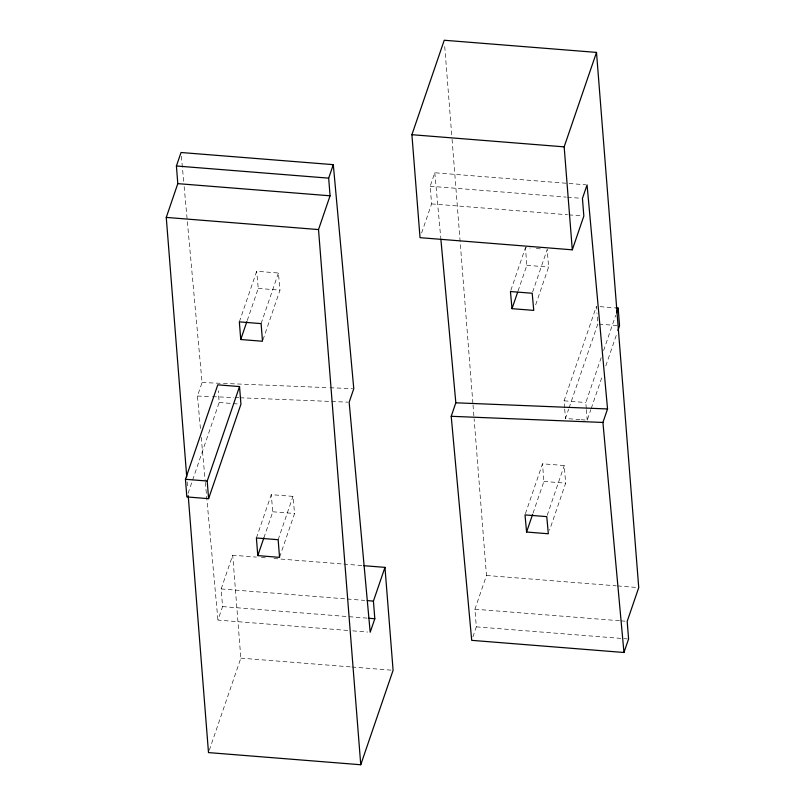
<?xml version="1.0" encoding="UTF-8"?>
<svg xmlns="http://www.w3.org/2000/svg" width="805" height="805" viewBox="0 0 805 805"><rect width="100%" height="100%" fill="white"/><g stroke="black" fill="none" stroke-linecap="round" stroke-linejoin="round"><path stroke-width="0.6" stroke-dasharray="4.03 3.02" d="M421.619 233.007L431.581 203.896L430.182 186.247L434.801 172.763L585.819 184.808M200.425 428.582L197.446 396.04L202.065 382.546L183.892 183.761M239.347 321.869L256.674 271.275L278.419 273.006L279.989 290.142L262.903 340.062M188.058 493.395L219.181 402.48L218.256 390.717M247.256 320.501L258.244 288.411L256.674 271.275M261.102 323.61L278.419 273.006M347.73 630.446L217.934 620.092L222.552 606.598L221.164 588.948L232.705 555.219L256.423 557.11M256.403 537.981L271.245 494.642L292.99 496.373L294.56 513.51L279.949 556.175M263.879 537.851L272.804 511.779L271.245 494.642M278.158 539.712L292.99 496.373M209.3 750.24L240.836 658.148L232.705 555.219M510.843 290.343L525.454 247.678L530.284 248.061M518.028 291.088L526.842 265.318L525.454 247.678M532.598 292.084L547.209 249.409L548.597 267.059L535.365 305.719M472.857 636.966L476.319 626.854L474.93 609.204L486.482 575.474L474.115 418.791M525.413 513.701L542.51 463.791L564.255 465.521L565.653 483.171L549.533 530.233M564.627 407.873L564.063 400.82L596.404 306.373L596.867 312.249M533.021 513.198L543.898 481.43L542.51 463.791M579.962 419.626L565.462 418.469L568.692 409.021M569.095 407.843L597.793 324.013L596.958 313.427M547.169 515.442L564.255 465.521M586.282 408.437L585.819 402.56L601.174 357.692M603.599 350.608L615.734 315.188M581.17 419.717L587.207 420.2L590.85 409.574M591.252 408.397L602.573 375.341M605.803 365.893L616.721 334.015M202.065 382.546L222.13 383.361M223.388 383.411L328.702 387.688M329.959 387.738L352.53 388.654M197.446 396.04L211.242 396.603M212.49 396.654L233.812 397.519M235.06 397.569L238.823 397.72M240.081 397.771L330.352 401.433M331.61 401.484L347.911 402.148M430.182 186.247L566.217 197.104M567.465 197.205L581.2 198.302M431.581 203.896L567.616 214.754M568.863 214.855L582.589 215.951M536.331 248.544L542.369 249.027M526.842 265.318L548.597 267.059M600.027 306.655L614.527 307.812M258.244 288.411L279.989 290.142M599 324.113L617.133 325.562M564.063 400.82L585.819 402.56M219.181 402.48L239.729 404.12M543.898 481.43L565.653 483.171M272.804 511.779L294.56 513.51M261.414 557.513L267.652 558.006M273.891 558.509L342.538 563.983M343.785 564.084L362.502 565.583M486.482 575.474L616.278 585.839M617.526 585.929L637.49 587.529M221.164 588.948L345.969 598.91M347.217 599.011L364.685 600.409M474.93 609.204L619.699 620.766M620.947 620.866L625.938 621.259M222.552 606.598L367.322 618.149M476.319 626.854L627.337 638.908M352.721 630.848L367.694 632.046M240.836 658.148L350.658 666.912M351.906 667.013L391.844 670.203M434.801 172.763L440.748 237.767M181.377 156.251L183.781 182.514M201.22 437.346L205.235 481.159M205.345 482.406L206.493 494.924M206.603 496.172L217.934 620.092M586.372 409.614L587.207 420.2M564.718 409.051L565.462 418.469M444.732 46.519L451.957 138.017M452.058 139.275L472.927 403.748M473.028 405.006L474.014 417.543M187.132 481.873L187.625 488.142"/><path stroke-width="1.21" d="M186.74 476.862L166.263 217.41L177.804 183.641L176.416 165.991L181.034 152.507L333.3 164.653L353.777 388.704L349.159 402.198L370.189 632.237L374.818 618.753L373.419 601.104L384.971 567.374L363.749 565.684M188.219 495.659L208.495 752.595L360.751 764.75L318.518 229.566L330.07 195.796L328.671 178.147L333.3 164.653M623.966 652.493L628.584 639.009L627.186 621.359L638.737 587.63L596.505 52.406L444.239 40.25L411.908 134.697L420.029 237.666L572.295 249.822L583.836 216.052L582.448 198.402L587.066 184.909L607.544 408.96L602.925 422.454L623.966 652.493L471.7 640.347L451.213 416.296L455.831 402.802L440.858 239.025M185.452 479.287L217.793 384.84L239.538 386.571L240.937 404.221L208.596 498.667L186.841 496.937L185.452 479.287L207.207 481.028L239.538 386.571M240.745 339.519L239.347 321.869L261.102 323.61L262.49 341.25L240.745 339.519L246.843 321.688M257.791 555.621L256.403 537.981L278.158 539.712L279.546 557.362L257.791 555.621L263.879 537.851M572.295 249.822L564.164 146.852L596.505 52.406M512.01 308.667L510.44 291.531L532.196 293.262L533.755 310.398L512.01 308.667L517.625 292.265M360.751 764.75L393.092 670.303L384.971 567.374M526.581 532.025L525.011 514.898L546.766 516.629L548.326 533.765L526.581 532.025L532.618 514.375M616.539 312.823L618.16 308.104L615.734 307.913M617.928 330.473L619.548 325.753L618.16 308.104M455.831 402.802L607.544 408.96M451.213 416.296L602.925 422.454M411.908 134.697L564.164 146.852M176.416 165.991L328.671 178.147M177.804 183.641L330.07 195.796M166.263 217.41L318.518 229.566M367.181 600.611L373.419 601.104M368.569 618.25L374.818 618.753M207.207 481.028L208.596 498.667"/></g></svg>
